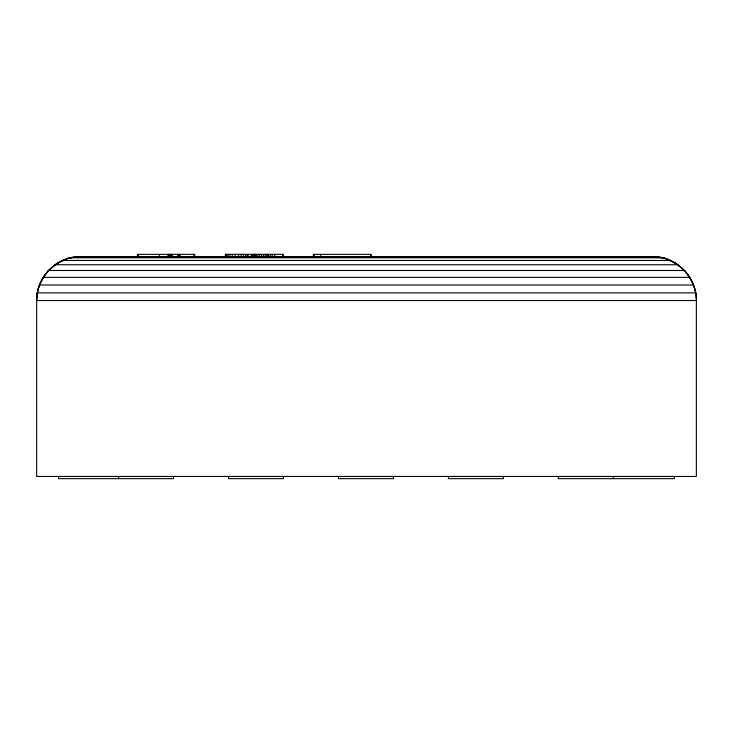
<?xml version="1.0" encoding="UTF-8"?>
<svg xmlns="http://www.w3.org/2000/svg" width="733" height="733" viewBox="0 0 733 733"><rect width="100%" height="100%" fill="white"/><g stroke="black" fill="none" stroke-linecap="round" stroke-linejoin="round"><path stroke-width="1.1" d="M37.191 293.64L36.65 300.53L36.65 476.45L696.35 476.45L696.35 300.53C696.854 277.047 675.863 256.028 652.37 256.55L80.63 256.55C59.639 256.211 40.159 272.85 37.191 293.64C39.921 276.478 53.445 261.873 70.322 257.778L662.678 257.778C679.555 261.873 693.079 276.478 695.809 293.64M37.328 292.852L36.65 300.53L696.35 300.53C696.231 289.453 691.906 278.687 684.485 270.486L48.515 270.486L43.238 277.376L39.481 285L37.328 292.852L695.672 292.852M47.819 271.237L56.753 263.596L67.986 258.41L75.545 256.843L657.455 256.843L665.014 258.41L676.247 263.596L685.181 271.237M67.986 258.41L71.147 257.943M73.254 257.631L75.362 257.32M78.523 256.862L80.63 256.55M62.488 260.462L670.512 260.462M55.067 264.741L677.933 264.741M43.238 277.376L689.762 277.376M39.481 285L693.519 285M652.37 256.55L654.477 256.862M657.638 257.32L659.746 257.631M661.853 257.943L665.014 258.41M674.36 476.45L674.36 478.649L558.363 478.649L558.363 476.45M613.338 476.45L613.338 478.649M578.172 256.55L424.013 256.55M503.388 476.45L503.388 478.649L448.413 478.649L448.413 476.45M393.438 476.45L393.438 478.649L338.463 478.649L338.463 476.45M371.301 256.55L371.301 254.351L313.358 254.351L313.358 256.55M370.568 254.351L370.568 256.55M320.688 254.351L320.688 256.55M314.091 254.351L314.091 256.55M313.706 254.351L313.706 256.55M283.488 476.45L283.488 478.649L228.513 478.649L228.513 476.45M283.341 256.55L283.341 254.351L225.398 254.351L225.398 256.55M282.938 254.351L282.938 256.55M282.608 254.351L282.608 256.55M274.673 254.351L274.673 256.55M274.536 254.351L274.536 256.55M272.282 254.351L272.282 256.55M270.468 254.351L270.468 256.55M268.635 254.351L268.635 256.55M267.939 254.351L267.939 256.55M267.655 254.351L267.655 256.55M266.693 254.351L266.693 256.55M265.19 254.351L265.19 256.55M263.514 254.351L263.514 256.55M261.663 254.351L261.663 256.55M259.638 254.351L259.638 256.55M257.934 254.351L257.934 256.55M256.202 254.351L256.202 256.55M255.844 254.351L255.844 256.55M255.469 254.351L255.469 256.55M255.029 254.351L255.029 256.55M254.305 254.351L254.305 256.55M253.957 254.351L253.957 256.55M253.636 254.351L253.636 256.55M252.326 254.351L252.326 256.55M251.282 254.351L251.282 256.55M248.221 254.351L248.221 256.55M247.14 254.351L247.14 256.55M245.637 254.351L245.637 256.55M243.402 254.351L243.402 256.55M241.056 254.351L241.056 256.55M238.646 254.351L238.646 256.55M235.064 254.351L235.064 256.55M232.315 254.351L232.315 256.55M230.043 254.351L230.043 256.55M228.146 254.351L228.146 256.55M226.744 254.351L226.744 256.55M225.865 254.351L225.865 256.55M225.507 254.351L225.507 256.55M194.648 256.55L194.648 254.351L137.438 254.351L137.438 256.55M193.915 254.351L193.915 256.55M179.979 254.351L179.979 256.55M179.741 254.351L179.741 256.55M179.09 254.351L179.09 256.55M178.486 254.351L178.486 256.55M177.78 254.351L177.78 256.55M173.538 476.45L173.538 478.649L58.64 478.649L58.64 476.45M172.447 254.351L172.502 256.55M172.081 254.351L172.081 256.55M171.907 254.351L171.907 256.55M171.43 254.351L171.43 256.55M170.597 254.351L170.597 256.55M169.635 254.351L169.635 256.55M168.764 254.351L168.764 256.55M167.857 254.351L167.857 256.55M159.464 254.351L159.464 256.55M138.171 254.351L138.171 256.55M137.777 254.351L137.777 256.55M118.563 476.45L118.563 478.649"/></g></svg>
